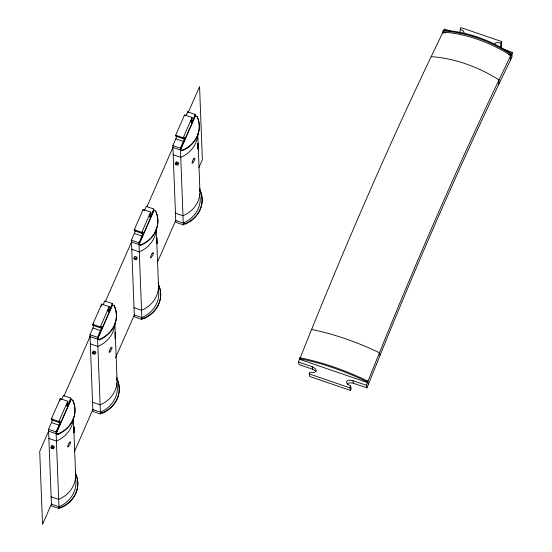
<?xml version="1.0" encoding="UTF-8"?>
<svg xmlns="http://www.w3.org/2000/svg" width="552" height="552" viewBox="0 0 552 552"><rect width="100%" height="100%" fill="white"/><g stroke="black" fill="none" stroke-linecap="round" stroke-linejoin="round"><path stroke-width="0.83" d="M442.849 33.713L443.401 30.208C467.523 31.65 490.983 40.524 511.255 53.468L511.173 54.627M443.318 31.367L443.401 30.208M459.947 32.989L460.209 29.132L460.948 27.6L501.658 41.552L501.347 46.189L500.609 47.72L500.919 43.084L501.658 41.552M498.711 84.511L499.015 79.93A86.926 47.334 25.7 0 0 431.167 56.677M510.496 60.023L511.255 53.468M504.3 49.59L512.284 52.33L511.973 56.959L498.656 84.622A1174.628 210.333 -71.1 0 0 380.08 355.191L366.956 387.863L352.031 382.846L348.436 383.053L347.208 384.178M464.191 33.168L463.48 31.036L460.209 29.132M494.613 44.291L495.185 43.104L497 42.525L500.919 43.084M52.157 446.278L53.096 446.251M176.481 162.578L177.42 162.55M367.673 381.018L367.459 382.57L299.605 359.311L299.819 357.758C323.355 362.347 346.097 370.647 367.673 381.018L368.412 384.247M315.951 371.282L312.673 369.253L299.101 364.603L298.515 362.022L299.819 357.758M300.288 357.655L311.687 329.282A1182.632 211.768 -71.1 0 1 431.064 56.87L444.429 29.07L450.811 31.257M366.956 387.863L366.369 385.275L352.797 380.625L348.885 380.19L347.077 380.949L346.511 382.357L347.339 384.019L350.623 386.048L351.21 388.629L350.485 390.436L309.769 376.485L309.182 373.904L309.907 372.096L312.598 372.607L314.861 372.248L316.089 371.13L316.192 370.364L315.364 368.702L312.087 366.673L298.515 362.022M350.485 390.436L349.892 387.856L350.623 386.048M366.369 385.275L379.541 352.542A1182.632 211.768 -71.1 0 1 498.918 80.13L512.284 52.33M52.426 419.686A3.036 0.545 -71.1 0 1 51.488 422.563L48.528 429.318L51.474 505.963L59.016 508.544L56.069 431.899L59.029 425.143A3.036 0.545 -71.1 0 0 60.085 421.245A3.036 0.545 -71.1 0 0 58.926 422.404L51.384 419.824L51.35 418.913L60.23 398.647L67.772 401.228L67.806 402.146A3.036 0.545 -71.1 0 0 66.744 406.044A3.036 0.545 -71.1 0 0 67.91 404.878L70.87 398.123L63.328 395.542L61.686 399.296M93.868 325.114A3.036 0.545 -71.1 0 1 92.929 327.998L89.969 334.747L92.915 411.399L100.457 413.979L97.511 337.334L100.471 330.579A3.036 0.545 -71.1 0 0 101.527 326.68A3.036 0.545 -71.1 0 0 100.367 327.84L92.826 325.259L92.791 324.348L101.671 304.083L109.213 306.664L109.248 307.581A3.036 0.545 -71.1 0 0 108.192 311.48A3.036 0.545 -71.1 0 0 109.351 310.314L112.311 303.559L104.77 300.978L103.127 304.732M135.309 230.55A3.036 0.545 -71.1 0 1 134.371 233.427L131.41 240.182L134.357 316.834L141.898 319.415L138.952 242.77L141.912 236.014A3.036 0.545 -71.1 0 0 142.968 232.116A3.036 0.545 -71.1 0 0 141.809 233.275L134.267 230.695L134.233 229.784L143.113 209.518L150.655 212.099L150.689 213.01A3.036 0.545 -71.1 0 0 149.633 216.915A3.036 0.545 -71.1 0 0 150.793 215.749L153.753 208.994L146.211 206.413L144.238 210.912M176.75 135.985A3.036 0.545 -71.1 0 1 175.812 138.862L172.852 145.618L175.798 222.263L183.34 224.85L180.394 148.205L183.354 141.45A3.036 0.545 -71.1 0 0 184.409 137.545A3.036 0.545 -71.1 0 0 183.25 138.711L175.708 136.13L175.674 135.212L184.554 114.954L192.096 117.535L192.13 118.445A3.036 0.545 -71.1 0 0 191.075 122.351A3.036 0.545 -71.1 0 0 192.234 121.185L195.194 114.43L187.652 111.849L186.01 115.603M48.714 430.877L39.716 451.405L42.525 524.4L51.522 503.872M63.935 396.136L90.231 336.133M105.46 301.399L131.755 241.397M146.977 206.655L172.928 147.446L182.346 150.675A29.366 26.213 -2.2 0 0 199.058 123.296M188.149 112.705L199.569 86.65L202.37 159.652L198.913 167.546M58.926 422.404L58.891 421.493L67.772 401.228M100.367 327.84L100.333 326.929L109.213 306.664M141.809 233.275L141.774 232.364L150.655 212.099M183.25 138.711L183.216 137.8L192.096 117.535M153.753 208.994L153.808 210.367L139.007 244.136L140.891 244.784L140.905 245.24L131.486 242.011M56.794 432.223L70.283 401.449M97.58 339.156L112.049 306.139M139.352 243.846L153.497 211.568M180.794 149.281L194.939 117.003M74.354 451.764L93.04 409.135M115.527 357.813L134.557 314.392M157.389 262.283L175.729 220.441L185.155 223.67L185.168 224.126L183.285 223.484M59.016 508.544L59.671 507.046M100.457 413.979L101.113 412.482M141.898 319.415L142.554 317.911M183.34 224.85L183.995 223.346M443.028 30.974C467.158 32.416 490.611 41.29 510.883 54.234M299.46 358.662C322.989 363.25 345.738 371.551 367.315 381.922M94.144 351.548L94.875 351.893M445.374 32.961L442.952 32.133A86.926 47.334 25.7 0 1 510.8 55.448M508.385 54.558L510.807 55.386M198.92 122.475A29.366 26.213 -2.2 0 0 197.147 116.9L197.133 116.444L195.249 115.803L180.449 149.571L182.332 150.22L182.346 150.675M190.73 120.667L192.234 121.185M175.674 135.212L183.216 137.8M175.812 138.862L183.354 141.45M172.852 145.618L180.394 148.205M173.204 154.746L180.745 157.327A29.366 26.213 -2.2 0 0 197.706 134.095M175.446 213.141L182.988 215.728A29.366 26.213 -2.2 0 0 199.7 188.349M153.808 210.367L155.692 211.009L155.705 211.464M149.288 215.232L150.793 215.749M134.233 229.784L141.774 232.364M134.371 233.427L141.912 236.014M131.41 240.182L138.952 242.77M131.762 249.311L139.304 251.891A29.366 26.213 -2.2 0 0 156.264 228.659L158.797 293.526A29.366 26.213 -2.2 0 1 141.829 317.593M134.005 307.705L141.547 310.293A29.366 26.213 -2.2 0 0 158.258 282.914M99.463 339.804A29.366 26.213 -2.2 0 0 114.264 306.029L114.25 305.573L112.366 304.932L97.566 338.7L99.45 339.349L99.463 339.804L90.038 336.575M309.182 373.904L349.892 387.856M134.288 315.006L143.713 318.235L143.727 318.69L141.843 318.049M107.84 309.796L109.351 310.314M92.791 324.348L100.333 326.929M92.929 327.998L100.471 330.579M89.969 334.747L97.511 337.334M90.321 343.875L97.863 346.456A29.366 26.213 -2.2 0 0 114.823 323.224M92.563 402.27L100.105 404.857A29.366 26.213 -2.2 0 0 116.817 377.478M58.022 434.369A29.366 26.213 -2.2 0 0 72.823 400.6L72.809 400.138L70.925 399.496L56.125 433.265L58.008 433.913L58.022 434.369L48.597 431.14M92.846 409.57L102.272 412.799L102.286 413.255L100.402 412.613M66.399 404.361L67.91 404.878M51.35 418.913L58.891 421.493M51.488 422.563L59.029 425.143M48.528 429.318L56.069 431.899M48.88 438.44L56.421 441.02A29.366 26.213 -2.2 0 0 73.381 417.788L75.631 475.355M51.122 496.834L58.664 499.422A29.366 26.213 -2.2 0 0 75.376 472.043M51.405 504.135L60.83 507.364L60.844 507.819L58.96 507.178M136.158 257.218L136.516 257.556M380.031 355.322L379.445 352.769A86.926 23.77 21.9 0 0 311.597 329.516M352.797 380.625L353.39 383.212M312.087 366.673L312.673 369.253M197.747 134.088L199.955 191.661M195.194 114.43L195.263 116.258M187.652 111.849L187.701 113.063M184.554 114.954L184.589 115.865M143.113 209.518L143.147 210.429M114.864 323.217L117.072 380.79M112.311 303.559L112.38 305.387M101.671 304.083L101.706 304.994M70.87 398.123L70.939 399.952M60.23 398.647L60.265 399.558A3.036 0.545 -71.1 0 0 59.719 401.007M93.06 351.886A1.621 0.669 23.7 0 1 93.578 351.079A1.621 0.669 23.7 0 1 95.648 352.052A1.621 0.669 23.7 0 1 95.13 352.859M116.789 383.136A29.366 26.213 -2.2 0 1 100.388 412.158M92.826 325.259A3.036 0.545 -71.1 0 1 93.115 324.652M93.391 324.176A3.036 0.545 -71.1 0 1 93.626 323.865M101.161 306.443A3.036 0.545 -71.1 0 1 101.423 305.698M117.072 379.031A29.366 26.213 -2.2 0 1 102.272 412.799M117.086 379.486A29.366 26.213 -2.2 0 1 102.286 413.255M114.25 305.573A29.366 26.213 -2.2 0 1 99.45 339.349M51.619 446.451A1.621 0.669 23.7 0 1 52.129 445.643A1.621 0.669 23.7 0 1 54.199 446.616A1.621 0.669 23.7 0 1 53.689 447.424M75.348 477.701A29.366 26.213 -2.2 0 1 58.94 506.722M51.384 419.824A3.036 0.545 -71.1 0 1 51.674 419.216M51.943 418.74A3.036 0.545 -71.1 0 1 52.185 418.43M60.83 507.364A29.366 26.213 -2.2 0 0 75.631 473.595L75.645 474.051A29.366 26.213 -2.2 0 1 60.844 507.819M72.809 400.138A29.366 26.213 -2.2 0 1 58.008 433.913M175.784 162.529A1.621 0.669 23.7 0 1 176.695 161.977A1.621 0.669 23.7 0 1 178.593 162.999A1.621 0.669 23.7 0 1 178.013 163.73M200.169 197.299A29.366 26.213 -2.2 0 1 183.271 223.022M199.672 194.007A29.366 26.213 -2.2 0 1 199.983 195.649M185.155 223.67A29.366 26.213 -2.2 0 0 199.955 189.895L199.969 190.357A29.366 26.213 -2.2 0 1 185.168 224.126M197.133 116.444A29.366 26.213 -2.2 0 1 182.332 150.22M134.343 257.094A1.621 0.669 23.7 0 1 135.254 256.542A1.621 0.669 23.7 0 1 137.151 257.563A1.621 0.669 23.7 0 1 136.572 258.295M158.231 288.572A29.366 26.213 -2.2 0 1 158.534 290.214M134.557 230.08A3.036 0.545 -71.1 0 1 135.067 229.301M158.514 284.466A29.366 26.213 -2.2 0 1 143.713 318.235M160.439 291.311A29.366 26.213 -2.2 0 1 143.727 318.69M158.866 285.688A29.366 26.213 -2.2 0 1 159.714 288.061M159.935 288.862A29.366 26.213 -2.2 0 1 160.301 290.497M157.113 215.411A29.366 26.213 -2.2 0 1 140.905 245.24M156.043 212.237A29.366 26.213 -2.2 0 1 156.892 214.611M155.692 211.009A29.366 26.213 -2.2 0 1 140.891 244.784M73.706 431.657L73.768 432.92L74.002 426.875L73.706 431.657M115.147 337.093L115.209 338.348L115.478 332.338L115.147 337.093M156.595 242.528L156.651 243.784L156.885 237.746L156.595 242.528M198.037 147.964L198.092 149.219L198.334 143.182L198.037 147.964M73.699 427.165L74.078 432.63L73.699 427.165M115.14 332.601L115.52 338.065L115.14 332.601M156.582 238.036L156.961 243.501L156.582 238.036M198.023 143.465L198.403 148.936L198.023 143.465M51.584 447.541L53.054 448.231L51.584 447.541M93.026 352.976L94.495 353.666L93.102 352.914M134.474 258.412L135.937 259.102L134.474 258.412M175.915 163.847L177.378 164.537L175.915 163.847M193.559 158.962L193.193 159.556A2.746 0.58 -66.8 0 0 192.041 163.006A2.746 0.58 -66.8 0 0 193.29 162.033L193.359 162.067A3.036 0.793 -60 0 0 194.904 158.645A3.036 0.793 -60 0 0 193.559 158.962M152.11 253.527L151.752 254.12A2.746 0.58 -66.8 0 0 150.599 257.57A2.746 0.58 -66.8 0 0 151.848 256.597A3.036 0.793 -60 0 0 153.463 253.209A3.036 0.793 -60 0 0 152.11 253.527M110.669 348.091L110.31 348.691A2.746 0.58 -66.8 0 0 109.158 352.135A2.746 0.58 -66.8 0 0 110.407 351.162L110.476 351.196A3.036 0.793 -60 0 0 112.021 347.774A3.036 0.793 -60 0 0 110.669 348.091M69.228 442.656L68.869 443.256A2.746 0.58 -66.8 0 0 67.717 446.699A2.746 0.58 -66.8 0 0 68.965 445.726A3.036 0.793 -60 0 0 70.58 442.338A3.036 0.793 -60 0 0 69.228 442.656M92.715 353.473A1.621 0.669 23.7 0 0 95.227 354.011A1.621 0.669 23.7 0 0 93.343 352.48A1.621 0.669 23.7 0 0 92.715 353.473M51.274 448.038A1.621 0.669 23.7 0 0 53.785 448.576A1.621 0.669 23.7 0 0 51.902 447.044A1.621 0.669 23.7 0 0 51.274 448.038M175.598 164.337A1.621 0.669 23.7 0 0 178.11 164.875A1.621 0.669 23.7 0 0 176.226 163.351A1.621 0.669 23.7 0 0 175.598 164.337M134.157 258.909A1.621 0.669 23.7 0 0 136.668 259.44A1.621 0.669 23.7 0 0 134.785 257.915A1.621 0.669 23.7 0 0 134.157 258.909"/></g></svg>
